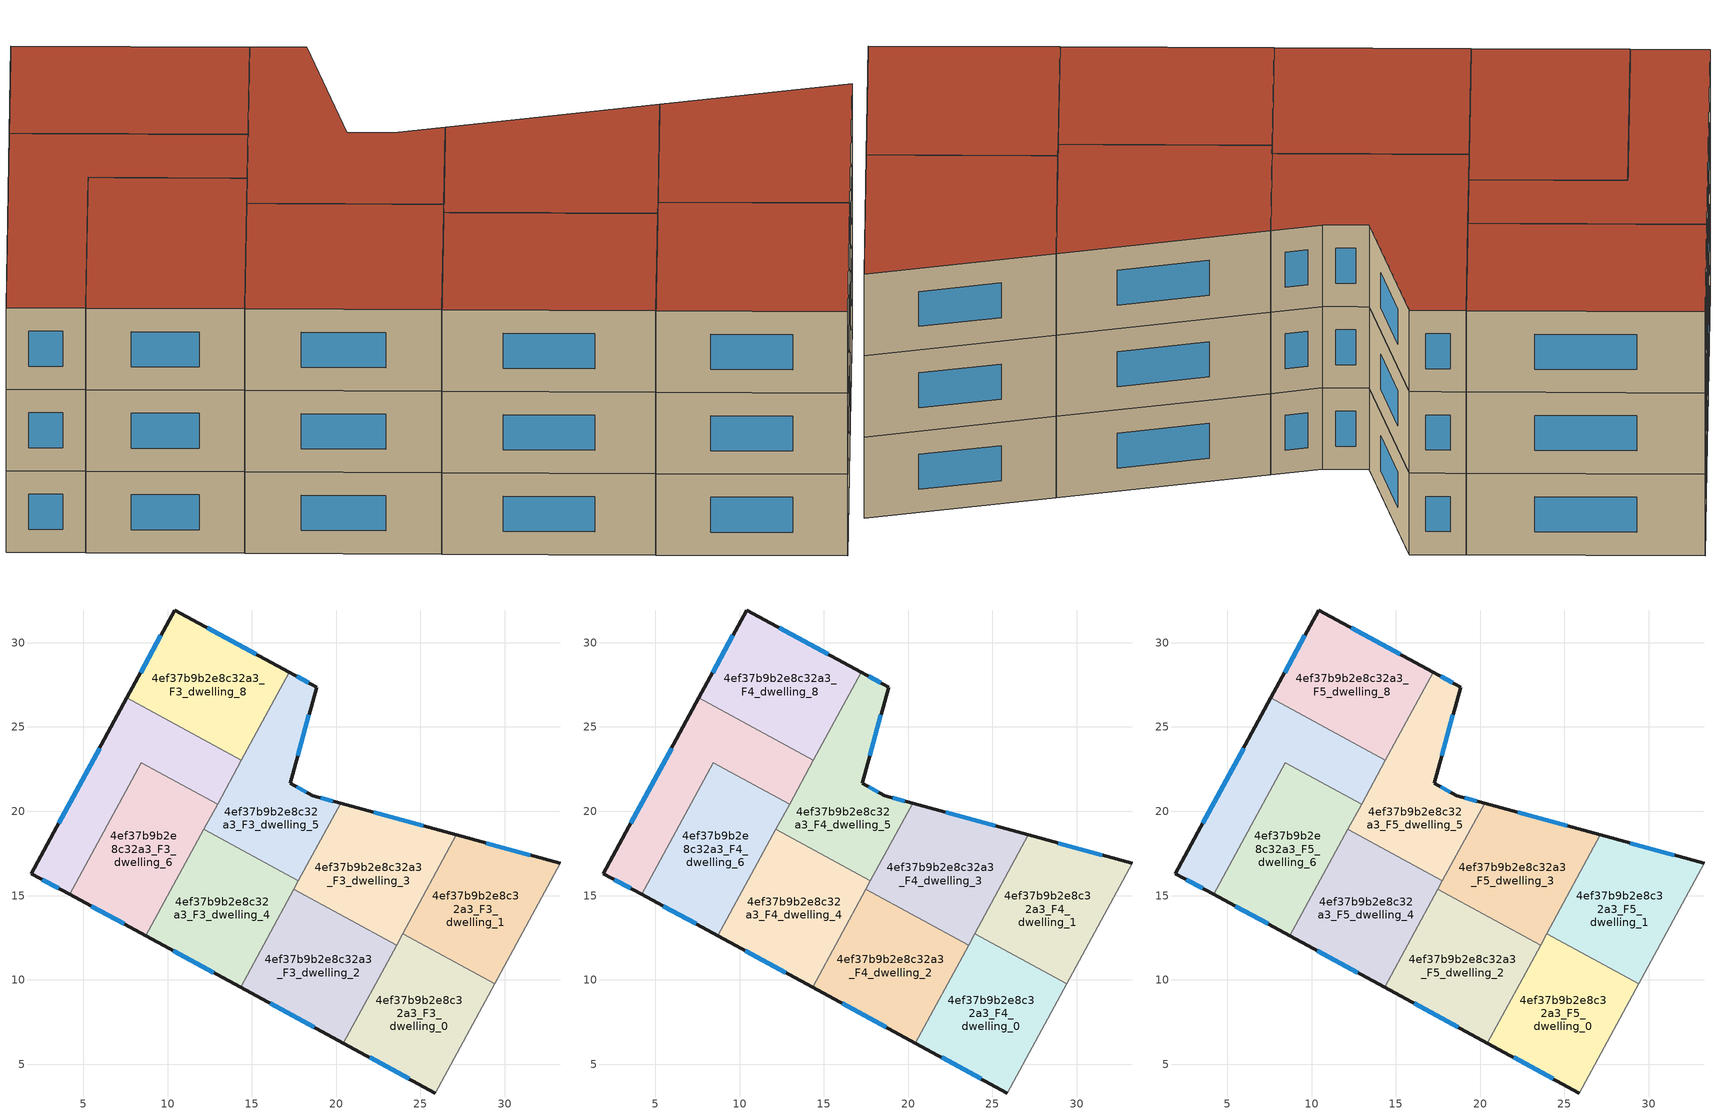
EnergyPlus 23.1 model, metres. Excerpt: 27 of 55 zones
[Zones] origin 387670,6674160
4ef37b9b2e8c32a3_F3_dwelling_0
 floor to 4ef37b9b2e8c32a3_F2_dwelling_0 (EU_floor_Construction): 29.41,9.78 25.88,3.3 20.43,6.26 23.95,12.75 z9
 wall outside (EU_wall_Construction): 20.43,6.26 25.88,3.3 z9:12
 wall to 4ef37b9b2e8c32a3_F3_dwelling_1 (EU_wall_Construction): 29.41,9.78 23.95,12.75 z9:12
 wall adiabatic (EU_wall_Construction): 25.88,3.3 29.41,9.78 z9:12
 wall to 4ef37b9b2e8c32a3_F3_dwelling_2 (EU_wall_Construction): 23.59,12.07 20.43,6.26 z9:12
 wall to 4ef37b9b2e8c32a3_F3_dwelling_3 (EU_wall_Construction): 23.95,12.75 23.59,12.07 z9:12
 window (EU_Window_Construction): 21.99,5.41 24.33,4.14 z9.86:11.14
4ef37b9b2e8c32a3_F3_dwelling_1
 floor to 4ef37b9b2e8c32a3_F2_dwelling_1 (EU_floor_Construction): 33.28,16.91 29.41,9.78 23.95,12.75 27.13,18.6 z9
 wall outside (EU_wall_Construction): 33.28,16.91 27.13,18.6 z9:12
 wall adiabatic (EU_wall_Construction): 29.41,9.78 33.28,16.91 z9:12
 wall to 4ef37b9b2e8c32a3_F3_dwelling_3 (EU_wall_Construction): 27.13,18.6 23.95,12.75 z9:12
 window (EU_Window_Construction): 31.52,17.39 28.89,18.11 z9.86:11.14
4ef37b9b2e8c32a3_F3_dwelling_2
 floor to 4ef37b9b2e8c32a3_F2_dwelling_2 (EU_floor_Construction): 23.59,12.07 20.43,6.26 14.34,9.57 17.49,15.38 z9
 wall outside (EU_wall_Construction): 14.34,9.57 20.43,6.26 z9:12
 wall to 4ef37b9b2e8c32a3_F3_dwelling_3 (EU_wall_Construction): 23.59,12.07 17.49,15.38 z9:12
 wall to 4ef37b9b2e8c32a3_F3_dwelling_4 (EU_wall_Construction): 17.49,15.38 14.34,9.57 z9:12
 window (EU_Window_Construction): 16.08,8.62 18.69,7.21 z9.86:11.14
4ef37b9b2e8c32a3_F3_dwelling_3
 floor to 4ef37b9b2e8c32a3_F2_dwelling_3 (EU_floor_Construction): 27.13,18.6 23.59,12.07 17.49,15.38 20.27,20.48 z9
 wall outside (EU_wall_Construction): 27.13,18.6 20.27,20.48 z9:12
 wall to 4ef37b9b2e8c32a3_F3_dwelling_5 (EU_wall_Construction): 20.27,20.48 17.76,15.87 z9:12
 wall to 4ef37b9b2e8c32a3_F3_dwelling_4 (EU_wall_Construction): 17.76,15.87 17.5,15.38 z9:12
 window (EU_Window_Construction): 25.17,19.13 22.23,19.94 z9.86:11.14
4ef37b9b2e8c32a3_F3_dwelling_4
 floor to 4ef37b9b2e8c32a3_F2_dwelling_4 (EU_floor_Construction): 17.76,15.87 14.34,9.57 8.72,12.62 12.15,18.92 z9
 wall outside (EU_wall_Construction): 8.72,12.62 14.34,9.57 z9:12
 wall to 4ef37b9b2e8c32a3_F3_dwelling_5 (EU_wall_Construction): 17.76,15.87 12.15,18.92 z9:12
 wall to 4ef37b9b2e8c32a3_F3_dwelling_6 (EU_wall_Construction): 12.15,18.92 8.72,12.62 z9:12
 window (EU_Window_Construction): 10.33,11.75 12.73,10.44 z9.86:11.14
4ef37b9b2e8c32a3_F3_dwelling_5
 floor to 4ef37b9b2e8c32a3_F2_dwelling_5 (EU_floor_Construction): 18.84,27.37 17.27,21.66 18.6,20.93 20.27,20.48 17.76,15.87 12.15,18.92 17.21,28.25 z9
 wall outside (EU_wall_Construction): 20.27,20.48 18.6,20.93 17.27,21.66 18.84,27.37 17.21,28.25 z9:12
 wall to 4ef37b9b2e8c32a3_F3_dwelling_8 (EU_wall_Construction): 17.21,28.25 14.38,23.04 z9:12
 wall to 4ef37b9b2e8c32a3_F3_dwelling_7 (EU_wall_Construction): 14.38,23.04 12.97,20.43 z9:12
 wall to 4ef37b9b2e8c32a3_F3_dwelling_6 (EU_wall_Construction): 12.97,20.43 12.15,18.92 z9:12
 window (EU_Window_Construction): 19.79,20.61 19.08,20.8 / 18.37,27.62 17.68,28 / 17.72,23.29 18.39,25.73 / 18.22,21.14 17.65,21.45 z9.86:11.14
4ef37b9b2e8c32a3_F3_dwelling_6
 floor to 4ef37b9b2e8c32a3_F2_dwelling_6 (EU_floor_Construction): 12.97,20.43 8.72,12.62 4.2,15.08 8.44,22.89 z9
 wall outside (EU_wall_Construction): 4.2,15.08 8.72,12.62 z9:12
 wall to 4ef37b9b2e8c32a3_F3_dwelling_7 (EU_wall_Construction): 12.97,20.43 8.44,22.89 4.2,15.08 z9:12
 window (EU_Window_Construction): 5.49,14.38 7.43,13.32 z9.86:11.14
4ef37b9b2e8c32a3_F3_dwelling_7
 floor to 4ef37b9b2e8c32a3_F2_dwelling_7 (EU_floor_Construction): 14.38,23.04 12.97,20.43 8.44,22.89 4.2,15.08 1.93,16.31 7.59,26.73 z9
 wall outside (EU_wall_Construction): 7.59,26.73 1.93,16.31 4.2,15.08 z9:12
 wall to 4ef37b9b2e8c32a3_F3_dwelling_8 (EU_wall_Construction): 14.38,23.04 7.59,26.73 z9:12
 window (EU_Window_Construction): 2.58,15.96 3.55,15.43 / 5.97,23.75 3.55,19.28 z9.86:11.14
4ef37b9b2e8c32a3_F3_dwelling_8
 floor to 4ef37b9b2e8c32a3_F2_dwelling_8 (EU_floor_Construction): 17.21,28.25 14.38,23.04 7.59,26.73 10.42,31.94 z9
 wall outside (EU_wall_Construction): 17.21,28.25 10.42,31.94 7.59,26.73 z9:12
 window (EU_Window_Construction): 9.61,30.45 8.4,28.22 / 15.27,29.3 12.36,30.88 z9.86:11.14
4ef37b9b2e8c32a3_F4_dwelling_0
 floor to 4ef37b9b2e8c32a3_F3_dwelling_0 (EU_floor_Construction): 29.41,9.78 25.88,3.3 20.43,6.26 23.95,12.75 z12
 wall outside (EU_wall_Construction): 20.43,6.26 25.88,3.3 z12:15
 wall to 4ef37b9b2e8c32a3_F4_dwelling_1 (EU_wall_Construction): 29.41,9.78 23.95,12.75 z12:15
 wall adiabatic (EU_wall_Construction): 25.88,3.3 29.41,9.78 z12:15
 wall to 4ef37b9b2e8c32a3_F4_dwelling_2 (EU_wall_Construction): 23.59,12.07 20.43,6.26 z12:15
 wall to 4ef37b9b2e8c32a3_F4_dwelling_3 (EU_wall_Construction): 23.95,12.75 23.59,12.07 z12:15
 window (EU_Window_Construction): 21.99,5.41 24.33,4.14 z12.86:14.14
4ef37b9b2e8c32a3_F4_dwelling_1
 floor to 4ef37b9b2e8c32a3_F3_dwelling_1 (EU_floor_Construction): 33.28,16.91 29.41,9.78 23.95,12.75 27.13,18.6 z12
 wall outside (EU_wall_Construction): 33.28,16.91 27.13,18.6 z12:15
 wall adiabatic (EU_wall_Construction): 29.41,9.78 33.28,16.91 z12:15
 wall to 4ef37b9b2e8c32a3_F4_dwelling_3 (EU_wall_Construction): 27.13,18.6 23.95,12.75 z12:15
 window (EU_Window_Construction): 31.52,17.39 28.89,18.11 z12.86:14.14
4ef37b9b2e8c32a3_F4_dwelling_2
 floor to 4ef37b9b2e8c32a3_F3_dwelling_2 (EU_floor_Construction): 23.59,12.07 20.43,6.26 14.34,9.57 17.49,15.38 z12
 wall outside (EU_wall_Construction): 14.34,9.57 20.43,6.26 z12:15
 wall to 4ef37b9b2e8c32a3_F4_dwelling_3 (EU_wall_Construction): 23.59,12.07 17.49,15.38 z12:15
 wall to 4ef37b9b2e8c32a3_F4_dwelling_4 (EU_wall_Construction): 17.49,15.38 14.34,9.57 z12:15
 window (EU_Window_Construction): 16.08,8.62 18.69,7.21 z12.86:14.14
4ef37b9b2e8c32a3_F4_dwelling_3
 floor to 4ef37b9b2e8c32a3_F3_dwelling_3 (EU_floor_Construction): 27.13,18.6 23.59,12.07 17.49,15.38 20.27,20.48 z12
 wall outside (EU_wall_Construction): 27.13,18.6 20.27,20.48 z12:15
 wall to 4ef37b9b2e8c32a3_F4_dwelling_5 (EU_wall_Construction): 20.27,20.48 17.76,15.87 z12:15
 wall to 4ef37b9b2e8c32a3_F4_dwelling_4 (EU_wall_Construction): 17.76,15.87 17.5,15.38 z12:15
 window (EU_Window_Construction): 25.17,19.13 22.23,19.94 z12.86:14.14
4ef37b9b2e8c32a3_F4_dwelling_4
 floor to 4ef37b9b2e8c32a3_F3_dwelling_4 (EU_floor_Construction): 17.76,15.87 14.34,9.57 8.72,12.62 12.15,18.92 z12
 wall outside (EU_wall_Construction): 8.72,12.62 14.34,9.57 z12:15
 wall to 4ef37b9b2e8c32a3_F4_dwelling_5 (EU_wall_Construction): 17.76,15.87 12.15,18.92 z12:15
 wall to 4ef37b9b2e8c32a3_F4_dwelling_6 (EU_wall_Construction): 12.15,18.92 8.72,12.62 z12:15
 window (EU_Window_Construction): 10.33,11.75 12.73,10.44 z12.86:14.14
4ef37b9b2e8c32a3_F4_dwelling_5
 floor to 4ef37b9b2e8c32a3_F3_dwelling_5 (EU_floor_Construction): 18.84,27.37 17.27,21.66 18.6,20.93 20.27,20.48 17.76,15.87 12.15,18.92 17.21,28.25 z12
 wall outside (EU_wall_Construction): 20.27,20.48 18.6,20.93 17.27,21.66 18.84,27.37 17.21,28.25 z12:15
 wall to 4ef37b9b2e8c32a3_F4_dwelling_8 (EU_wall_Construction): 17.21,28.25 14.38,23.04 z12:15
 wall to 4ef37b9b2e8c32a3_F4_dwelling_7 (EU_wall_Construction): 14.38,23.04 12.97,20.43 z12:15
 wall to 4ef37b9b2e8c32a3_F4_dwelling_6 (EU_wall_Construction): 12.97,20.43 12.15,18.92 z12:15
 window (EU_Window_Construction): 19.79,20.61 19.08,20.8 / 18.37,27.62 17.68,28 / 17.72,23.29 18.39,25.73 / 18.22,21.14 17.65,21.45 z12.86:14.14
4ef37b9b2e8c32a3_F4_dwelling_6
 floor to 4ef37b9b2e8c32a3_F3_dwelling_6 (EU_floor_Construction): 12.97,20.43 8.72,12.62 4.2,15.08 8.44,22.89 z12
 wall outside (EU_wall_Construction): 4.2,15.08 8.72,12.62 z12:15
 wall to 4ef37b9b2e8c32a3_F4_dwelling_7 (EU_wall_Construction): 12.97,20.43 8.44,22.89 4.2,15.08 z12:15
 window (EU_Window_Construction): 5.49,14.38 7.43,13.32 z12.86:14.14
4ef37b9b2e8c32a3_F4_dwelling_7
 floor to 4ef37b9b2e8c32a3_F3_dwelling_7 (EU_floor_Construction): 14.38,23.04 12.97,20.43 8.44,22.89 4.2,15.08 1.93,16.31 7.59,26.73 z12
 wall outside (EU_wall_Construction): 7.59,26.73 1.93,16.31 4.2,15.08 z12:15
 wall to 4ef37b9b2e8c32a3_F4_dwelling_8 (EU_wall_Construction): 14.38,23.04 7.59,26.73 z12:15
 window (EU_Window_Construction): 2.58,15.96 3.55,15.43 / 5.97,23.75 3.55,19.28 z12.86:14.14
4ef37b9b2e8c32a3_F4_dwelling_8
 floor to 4ef37b9b2e8c32a3_F3_dwelling_8 (EU_floor_Construction): 17.21,28.25 14.38,23.04 7.59,26.73 10.42,31.94 z12
 wall outside (EU_wall_Construction): 17.21,28.25 10.42,31.94 7.59,26.73 z12:15
 window (EU_Window_Construction): 9.61,30.45 8.4,28.22 / 15.27,29.3 12.36,30.88 z12.86:14.14
4ef37b9b2e8c32a3_F5_dwelling_0
 floor to 4ef37b9b2e8c32a3_F4_dwelling_0 (EU_floor_Construction): 29.41,9.78 25.88,3.3 20.43,6.26 23.95,12.75 z15
 wall outside (EU_wall_Construction): 20.43,6.26 25.88,3.3 z15:18
 wall to 4ef37b9b2e8c32a3_F5_dwelling_1 (EU_wall_Construction): 29.41,9.78 23.95,12.75 z15:18
 wall adiabatic (EU_wall_Construction): 25.88,3.3 29.41,9.78 z15:18
 wall to 4ef37b9b2e8c32a3_F5_dwelling_2 (EU_wall_Construction): 23.59,12.07 20.43,6.26 z15:18
 wall to 4ef37b9b2e8c32a3_F5_dwelling_3 (EU_wall_Construction): 23.95,12.75 23.59,12.07 z15:18
 window (EU_Window_Construction): 21.99,5.41 24.33,4.14 z15.86:17.14
 roof outside (EU_roof_Construction): 25.88,3.3 29.41,9.78 23.95,12.75 20.43,6.26 z18
4ef37b9b2e8c32a3_F5_dwelling_1
 floor to 4ef37b9b2e8c32a3_F4_dwelling_1 (EU_floor_Construction): 33.28,16.91 29.41,9.78 23.95,12.75 27.13,18.6 z15
 wall outside (EU_wall_Construction): 33.28,16.91 27.13,18.6 z15:18
 wall adiabatic (EU_wall_Construction): 29.41,9.78 33.28,16.91 z15:18
 wall to 4ef37b9b2e8c32a3_F5_dwelling_3 (EU_wall_Construction): 27.13,18.6 23.95,12.75 z15:18
 window (EU_Window_Construction): 31.52,17.39 28.89,18.11 z15.86:17.14
 roof outside (EU_roof_Construction): 29.41,9.78 33.28,16.91 27.13,18.6 23.95,12.75 z18
4ef37b9b2e8c32a3_F5_dwelling_2
 floor to 4ef37b9b2e8c32a3_F4_dwelling_2 (EU_floor_Construction): 23.59,12.07 20.43,6.26 14.34,9.57 17.49,15.38 z15
 wall outside (EU_wall_Construction): 14.34,9.57 20.43,6.26 z15:18
 wall to 4ef37b9b2e8c32a3_F5_dwelling_3 (EU_wall_Construction): 23.59,12.07 17.49,15.38 z15:18
 wall to 4ef37b9b2e8c32a3_F5_dwelling_4 (EU_wall_Construction): 17.49,15.38 14.34,9.57 z15:18
 window (EU_Window_Construction): 16.08,8.62 18.69,7.21 z15.86:17.14
 roof outside (EU_roof_Construction): 20.43,6.26 23.59,12.07 17.49,15.38 14.34,9.57 z18
4ef37b9b2e8c32a3_F5_dwelling_3
 floor to 4ef37b9b2e8c32a3_F4_dwelling_3 (EU_floor_Construction): 27.13,18.6 23.59,12.07 17.49,15.38 20.27,20.48 z15
 wall outside (EU_wall_Construction): 27.13,18.6 20.27,20.48 z15:18
 wall to 4ef37b9b2e8c32a3_F5_dwelling_5 (EU_wall_Construction): 20.27,20.48 17.76,15.87 z15:18
 wall to 4ef37b9b2e8c32a3_F5_dwelling_4 (EU_wall_Construction): 17.76,15.87 17.5,15.38 z15:18
 window (EU_Window_Construction): 25.17,19.13 22.23,19.94 z15.86:17.14
 roof outside (EU_roof_Construction): 23.59,12.07 27.13,18.6 20.27,20.48 17.49,15.38 z18
4ef37b9b2e8c32a3_F5_dwelling_4
 floor to 4ef37b9b2e8c32a3_F4_dwelling_4 (EU_floor_Construction): 17.76,15.87 14.34,9.57 8.72,12.62 12.15,18.92 z15
 wall outside (EU_wall_Construction): 8.72,12.62 14.34,9.57 z15:18
 wall to 4ef37b9b2e8c32a3_F5_dwelling_5 (EU_wall_Construction): 17.76,15.87 12.15,18.92 z15:18
 wall to 4ef37b9b2e8c32a3_F5_dwelling_6 (EU_wall_Construction): 12.15,18.92 8.72,12.62 z15:18
 window (EU_Window_Construction): 10.33,11.75 12.73,10.44 z15.86:17.14
 roof outside (EU_roof_Construction): 14.34,9.57 17.76,15.87 12.15,18.92 8.72,12.62 z18
4ef37b9b2e8c32a3_F5_dwelling_5
 floor to 4ef37b9b2e8c32a3_F4_dwelling_5 (EU_floor_Construction): 18.84,27.37 17.27,21.66 18.6,20.93 20.27,20.48 17.76,15.87 12.15,18.92 17.21,28.25 z15
 wall outside (EU_wall_Construction): 20.27,20.48 18.6,20.93 17.27,21.66 18.84,27.37 17.21,28.25 z15:18
 wall to 4ef37b9b2e8c32a3_F5_dwelling_8 (EU_wall_Construction): 17.21,28.25 14.38,23.04 z15:18
 wall to 4ef37b9b2e8c32a3_F5_dwelling_7 (EU_wall_Construction): 14.38,23.04 12.97,20.43 z15:18
 wall to 4ef37b9b2e8c32a3_F5_dwelling_6 (EU_wall_Construction): 12.97,20.43 12.15,18.92 z15:18
 window (EU_Window_Construction): 19.79,20.61 19.08,20.8 / 18.37,27.62 17.68,28 / 17.72,23.29 18.39,25.73 / 18.22,21.14 17.65,21.45 z15.86:17.14
 roof outside (EU_roof_Construction): 17.76,15.87 20.27,20.48 18.6,20.93 17.27,21.66 18.84,27.37 17.21,28.25 12.15,18.92 z18
4ef37b9b2e8c32a3_F5_dwelling_6
 floor to 4ef37b9b2e8c32a3_F4_dwelling_6 (EU_floor_Construction): 12.97,20.43 8.72,12.62 4.2,15.08 8.44,22.89 z15
 wall outside (EU_wall_Construction): 4.2,15.08 8.72,12.62 z15:18
 wall to 4ef37b9b2e8c32a3_F5_dwelling_7 (EU_wall_Construction): 12.97,20.43 8.44,22.89 4.2,15.08 z15:18
 window (EU_Window_Construction): 5.49,14.38 7.43,13.32 z15.86:17.14
 roof outside (EU_roof_Construction): 8.72,12.62 12.97,20.43 8.44,22.89 4.2,15.08 z18
4ef37b9b2e8c32a3_F5_dwelling_7
 floor to 4ef37b9b2e8c32a3_F4_dwelling_7 (EU_floor_Construction): 14.38,23.04 12.97,20.43 8.44,22.89 4.2,15.08 1.93,16.31 7.59,26.73 z15
 wall outside (EU_wall_Construction): 7.59,26.73 1.93,16.31 4.2,15.08 z15:18
 wall to 4ef37b9b2e8c32a3_F5_dwelling_8 (EU_wall_Construction): 14.38,23.04 7.59,26.73 z15:18
 window (EU_Window_Construction): 2.58,15.96 3.55,15.43 / 5.97,23.75 3.55,19.28 z15.86:17.14
 roof outside (EU_roof_Construction): 12.97,20.43 14.38,23.04 7.59,26.73 1.93,16.31 4.2,15.08 8.44,22.89 z18
4ef37b9b2e8c32a3_F5_dwelling_8
 floor to 4ef37b9b2e8c32a3_F4_dwelling_8 (EU_floor_Construction): 17.21,28.25 14.38,23.04 7.59,26.73 10.42,31.94 z15
 wall outside (EU_wall_Construction): 17.21,28.25 10.42,31.94 7.59,26.73 z15:18
 window (EU_Window_Construction): 9.61,30.45 8.4,28.22 / 15.27,29.3 12.36,30.88 z15.86:17.14
 roof outside (EU_roof_Construction): 14.38,23.04 17.21,28.25 10.42,31.94 7.59,26.73 z18
[Building]
EU S2 Campaign: North Axis=0; Terrain=City; Solar Distribution=FullExterior
[Site:Location]
Helsinki-Vantaa.AP: Latitude=60.317; Longitude=24.963; Time Zone=2; Elevation=54.6
[SizingPeriod:WeatherFileDays]
AnnualSizingPeriod: Begin Month=1; Begin Day of Month=1; End Month=12; End Day of Month=31; Day of Week for Start Day=Monday; Use Weather File Daylight Saving Period=No; Use Weather File Rain and Snow Indicators=No
[MATERIAL]
EU_InternalMass_Material: Roughness=MediumRough; Thickness=0.1; Conductivity=1; Density=1800; Specific Heat=900; Thermal Absorptance=0.9; Solar Absorptance=0.7; Visible Absorptance=0.7
[MATERIAL:NOMASS] Roughness=MediumRough; Thermal Absorptance=0.9; Solar Absorptance=0.7; Visible Absorptance=0.7
Name | Thermal Resistance
EU_wall_NoMass | 5.91765
EU_roof_NoMass | 11.1778
EU_floor_NoMass | 6.2875
[WINDOWMATERIAL:SIMPLEGLAZINGSYSTEM]
EU_Window_SimpleGlazing: UFactor=0.994035; Solar Heat Gain Coefficient=0.7; Visible Transmittance=0.7
[CONSTRUCTION]
EU_wall_Construction: EU_wall_NoMass
EU_roof_Construction: EU_roof_NoMass
EU_floor_Construction: EU_floor_NoMass
EU_Window_Construction: EU_Window_SimpleGlazing
EU_InternalMass_Construction: EU_InternalMass_Material
[ZONE] Type=1; Multiplier=1; Ceiling Height=autocalculate; Floor Area=autocalculate; Part of Total Floor Area=Yes
Name | Volume
4ef37b9b2e8c32a3_F3_dwelling_0; 4ef37b9b2e8c32a3_F4_dwelling_0; 4ef37b9b2e8c32a3_F5_dwelling_0 | 137.49
4ef37b9b2e8c32a3_F3_dwelling_1; 4ef37b9b2e8c32a3_F4_dwelling_1; 4ef37b9b2e8c32a3_F5_dwelling_1 | 137.496
4ef37b9b2e8c32a3_F3_dwelling_2; 4ef37b9b2e8c32a3_F4_dwelling_2; 4ef37b9b2e8c32a3_F5_dwelling_2 | 137.515
4ef37b9b2e8c32a3_F3_dwelling_3; 4ef37b9b2e8c32a3_F4_dwelling_3; 4ef37b9b2e8c32a3_F5_dwelling_3 | 137.491
4ef37b9b2e8c32a3_F3_dwelling_4; 4ef37b9b2e8c32a3_F4_dwelling_4; 4ef37b9b2e8c32a3_F5_dwelling_4 | 137.511
4ef37b9b2e8c32a3_F3_dwelling_5; 4ef37b9b2e8c32a3_F4_dwelling_5; 4ef37b9b2e8c32a3_F5_dwelling_5; 4ef37b9b2e8c32a3_F3_dwelling_6; 4ef37b9b2e8c32a3_F4_dwelling_6; 4ef37b9b2e8c32a3_F5_dwelling_6 | 137.498
4ef37b9b2e8c32a3_F3_dwelling_7; 4ef37b9b2e8c32a3_F4_dwelling_7; 4ef37b9b2e8c32a3_F5_dwelling_7 | 137.492
4ef37b9b2e8c32a3_F3_dwelling_8; 4ef37b9b2e8c32a3_F4_dwelling_8; 4ef37b9b2e8c32a3_F5_dwelling_8 | 137.503
[INTERNALMASS] Construction=EU_InternalMass_Construction
Name | Zone or ZoneList | Surface Area
4ef37b9b2e8c32a3_F3_dwelling_0_EU_InternalMass | 4ef37b9b2e8c32a3_F3_dwelling_0 | 45.8275
4ef37b9b2e8c32a3_F3_dwelling_1_EU_InternalMass | 4ef37b9b2e8c32a3_F3_dwelling_1 | 45.8311
4ef37b9b2e8c32a3_F3_dwelling_2_EU_InternalMass | 4ef37b9b2e8c32a3_F3_dwelling_2 | 45.8352
4ef37b9b2e8c32a3_F3_dwelling_3_EU_InternalMass | 4ef37b9b2e8c32a3_F3_dwelling_3 | 45.8295
4ef37b9b2e8c32a3_F3_dwelling_4_EU_InternalMass | 4ef37b9b2e8c32a3_F3_dwelling_4 | 45.8368
4ef37b9b2e8c32a3_F3_dwelling_5_EU_InternalMass | 4ef37b9b2e8c32a3_F3_dwelling_5 | 45.8331
4ef37b9b2e8c32a3_F3_dwelling_6_EU_InternalMass | 4ef37b9b2e8c32a3_F3_dwelling_6 | 45.8317
4ef37b9b2e8c32a3_F3_dwelling_7_EU_InternalMass | 4ef37b9b2e8c32a3_F3_dwelling_7 | 45.8307
4ef37b9b2e8c32a3_F3_dwelling_8_EU_InternalMass | 4ef37b9b2e8c32a3_F3_dwelling_8 | 45.833
4ef37b9b2e8c32a3_F4_dwelling_0_EU_InternalMass | 4ef37b9b2e8c32a3_F4_dwelling_0 | 45.8275
4ef37b9b2e8c32a3_F4_dwelling_1_EU_InternalMass | 4ef37b9b2e8c32a3_F4_dwelling_1 | 45.8311
4ef37b9b2e8c32a3_F4_dwelling_2_EU_InternalMass | 4ef37b9b2e8c32a3_F4_dwelling_2 | 45.8352
4ef37b9b2e8c32a3_F4_dwelling_3_EU_InternalMass | 4ef37b9b2e8c32a3_F4_dwelling_3 | 45.8295
4ef37b9b2e8c32a3_F4_dwelling_4_EU_InternalMass | 4ef37b9b2e8c32a3_F4_dwelling_4 | 45.8368
4ef37b9b2e8c32a3_F4_dwelling_5_EU_InternalMass | 4ef37b9b2e8c32a3_F4_dwelling_5 | 45.8331
4ef37b9b2e8c32a3_F4_dwelling_6_EU_InternalMass | 4ef37b9b2e8c32a3_F4_dwelling_6 | 45.8317
4ef37b9b2e8c32a3_F4_dwelling_7_EU_InternalMass | 4ef37b9b2e8c32a3_F4_dwelling_7 | 45.8307
4ef37b9b2e8c32a3_F4_dwelling_8_EU_InternalMass | 4ef37b9b2e8c32a3_F4_dwelling_8 | 45.833
4ef37b9b2e8c32a3_F5_dwelling_0_EU_InternalMass | 4ef37b9b2e8c32a3_F5_dwelling_0 | 45.8275
4ef37b9b2e8c32a3_F5_dwelling_1_EU_InternalMass | 4ef37b9b2e8c32a3_F5_dwelling_1 | 45.8311
4ef37b9b2e8c32a3_F5_dwelling_2_EU_InternalMass | 4ef37b9b2e8c32a3_F5_dwelling_2 | 45.8352
4ef37b9b2e8c32a3_F5_dwelling_3_EU_InternalMass | 4ef37b9b2e8c32a3_F5_dwelling_3 | 45.8295
4ef37b9b2e8c32a3_F5_dwelling_4_EU_InternalMass | 4ef37b9b2e8c32a3_F5_dwelling_4 | 45.8368
4ef37b9b2e8c32a3_F5_dwelling_5_EU_InternalMass | 4ef37b9b2e8c32a3_F5_dwelling_5 | 45.8331
4ef37b9b2e8c32a3_F5_dwelling_6_EU_InternalMass | 4ef37b9b2e8c32a3_F5_dwelling_6 | 45.8317
4ef37b9b2e8c32a3_F5_dwelling_7_EU_InternalMass | 4ef37b9b2e8c32a3_F5_dwelling_7 | 45.8307
4ef37b9b2e8c32a3_F5_dwelling_8_EU_InternalMass | 4ef37b9b2e8c32a3_F5_dwelling_8 | 45.833
[OTHEREQUIPMENT] Fuel Type=Electricity; Design Level Calculation Method=Watts/Area; Power per Zone Floor Area=1; Fraction Latent=0; Fraction Radiant=0; Fraction Lost=0; Carbon Dioxide Generation Rate=0; EndUse Subcategory=EU_Step8_InternalGains
Name | Zone or ZoneList or Space or SpaceList | Schedule
EU_Step8_InternalGain_4ef37b9b2e8c32a3_F3_dwelling_0_f000 | 4ef37b9b2e8c32a3_F3_dwelling_0 | EU_Step8_GainSchedule_4ef37b9b2e8c32a3_F3_dwelling_0_f000
EU_Step8_InternalGain_4ef37b9b2e8c32a3_F3_dwelling_1_f000 | 4ef37b9b2e8c32a3_F3_dwelling_1 | EU_Step8_GainSchedule_4ef37b9b2e8c32a3_F3_dwelling_1_f000
EU_Step8_InternalGain_4ef37b9b2e8c32a3_F3_dwelling_2_f000 | 4ef37b9b2e8c32a3_F3_dwelling_2 | EU_Step8_GainSchedule_4ef37b9b2e8c32a3_F3_dwelling_2_f000
EU_Step8_InternalGain_4ef37b9b2e8c32a3_F3_dwelling_3_f000 | 4ef37b9b2e8c32a3_F3_dwelling_3 | EU_Step8_GainSchedule_4ef37b9b2e8c32a3_F3_dwelling_3_f000
EU_Step8_InternalGain_4ef37b9b2e8c32a3_F3_dwelling_4_f000 | 4ef37b9b2e8c32a3_F3_dwelling_4 | EU_Step8_GainSchedule_4ef37b9b2e8c32a3_F3_dwelling_4_f000
EU_Step8_InternalGain_4ef37b9b2e8c32a3_F3_dwelling_5_f000 | 4ef37b9b2e8c32a3_F3_dwelling_5 | EU_Step8_GainSchedule_4ef37b9b2e8c32a3_F3_dwelling_5_f000
EU_Step8_InternalGain_4ef37b9b2e8c32a3_F3_dwelling_6_f000 | 4ef37b9b2e8c32a3_F3_dwelling_6 | EU_Step8_GainSchedule_4ef37b9b2e8c32a3_F3_dwelling_6_f000
EU_Step8_InternalGain_4ef37b9b2e8c32a3_F3_dwelling_7_f000 | 4ef37b9b2e8c32a3_F3_dwelling_7 | EU_Step8_GainSchedule_4ef37b9b2e8c32a3_F3_dwelling_7_f000
EU_Step8_InternalGain_4ef37b9b2e8c32a3_F3_dwelling_8_f000 | 4ef37b9b2e8c32a3_F3_dwelling_8 | EU_Step8_GainSchedule_4ef37b9b2e8c32a3_F3_dwelling_8_f000
EU_Step8_InternalGain_4ef37b9b2e8c32a3_F4_dwelling_0_f000 | 4ef37b9b2e8c32a3_F4_dwelling_0 | EU_Step8_GainSchedule_4ef37b9b2e8c32a3_F4_dwelling_0_f000
EU_Step8_InternalGain_4ef37b9b2e8c32a3_F4_dwelling_1_f000 | 4ef37b9b2e8c32a3_F4_dwelling_1 | EU_Step8_GainSchedule_4ef37b9b2e8c32a3_F4_dwelling_1_f000
EU_Step8_InternalGain_4ef37b9b2e8c32a3_F4_dwelling_2_f000 | 4ef37b9b2e8c32a3_F4_dwelling_2 | EU_Step8_GainSchedule_4ef37b9b2e8c32a3_F4_dwelling_2_f000
EU_Step8_InternalGain_4ef37b9b2e8c32a3_F4_dwelling_3_f000 | 4ef37b9b2e8c32a3_F4_dwelling_3 | EU_Step8_GainSchedule_4ef37b9b2e8c32a3_F4_dwelling_3_f000
EU_Step8_InternalGain_4ef37b9b2e8c32a3_F4_dwelling_4_f000 | 4ef37b9b2e8c32a3_F4_dwelling_4 | EU_Step8_GainSchedule_4ef37b9b2e8c32a3_F4_dwelling_4_f000
EU_Step8_InternalGain_4ef37b9b2e8c32a3_F4_dwelling_5_f000 | 4ef37b9b2e8c32a3_F4_dwelling_5 | EU_Step8_GainSchedule_4ef37b9b2e8c32a3_F4_dwelling_5_f000
EU_Step8_InternalGain_4ef37b9b2e8c32a3_F4_dwelling_6_f000 | 4ef37b9b2e8c32a3_F4_dwelling_6 | EU_Step8_GainSchedule_4ef37b9b2e8c32a3_F4_dwelling_6_f000
EU_Step8_InternalGain_4ef37b9b2e8c32a3_F4_dwelling_7_f000 | 4ef37b9b2e8c32a3_F4_dwelling_7 | EU_Step8_GainSchedule_4ef37b9b2e8c32a3_F4_dwelling_7_f000
EU_Step8_InternalGain_4ef37b9b2e8c32a3_F4_dwelling_8_f000 | 4ef37b9b2e8c32a3_F4_dwelling_8 | EU_Step8_GainSchedule_4ef37b9b2e8c32a3_F4_dwelling_8_f000
EU_Step8_InternalGain_4ef37b9b2e8c32a3_F5_dwelling_0_f000 | 4ef37b9b2e8c32a3_F5_dwelling_0 | EU_Step8_GainSchedule_4ef37b9b2e8c32a3_F5_dwelling_0_f000
EU_Step8_InternalGain_4ef37b9b2e8c32a3_F5_dwelling_1_f000 | 4ef37b9b2e8c32a3_F5_dwelling_1 | EU_Step8_GainSchedule_4ef37b9b2e8c32a3_F5_dwelling_1_f000
EU_Step8_InternalGain_4ef37b9b2e8c32a3_F5_dwelling_2_f000 | 4ef37b9b2e8c32a3_F5_dwelling_2 | EU_Step8_GainSchedule_4ef37b9b2e8c32a3_F5_dwelling_2_f000
EU_Step8_InternalGain_4ef37b9b2e8c32a3_F5_dwelling_3_f000 | 4ef37b9b2e8c32a3_F5_dwelling_3 | EU_Step8_GainSchedule_4ef37b9b2e8c32a3_F5_dwelling_3_f000
EU_Step8_InternalGain_4ef37b9b2e8c32a3_F5_dwelling_4_f000 | 4ef37b9b2e8c32a3_F5_dwelling_4 | EU_Step8_GainSchedule_4ef37b9b2e8c32a3_F5_dwelling_4_f000
EU_Step8_InternalGain_4ef37b9b2e8c32a3_F5_dwelling_5_f000 | 4ef37b9b2e8c32a3_F5_dwelling_5 | EU_Step8_GainSchedule_4ef37b9b2e8c32a3_F5_dwelling_5_f000
EU_Step8_InternalGain_4ef37b9b2e8c32a3_F5_dwelling_6_f000 | 4ef37b9b2e8c32a3_F5_dwelling_6 | EU_Step8_GainSchedule_4ef37b9b2e8c32a3_F5_dwelling_6_f000
EU_Step8_InternalGain_4ef37b9b2e8c32a3_F5_dwelling_7_f000 | 4ef37b9b2e8c32a3_F5_dwelling_7 | EU_Step8_GainSchedule_4ef37b9b2e8c32a3_F5_dwelling_7_f000
EU_Step8_InternalGain_4ef37b9b2e8c32a3_F5_dwelling_8_f000 | 4ef37b9b2e8c32a3_F5_dwelling_8 | EU_Step8_GainSchedule_4ef37b9b2e8c32a3_F5_dwelling_8_f000
[ZONEVENTILATION:DESIGNFLOWRATE] Schedule=EU_AlwaysOn; Design Flow Rate Calculation Method=AirChanges/Hour; Air Changes per Hour=0.596421; Ventilation Type=Natural; Fan Pressure Rise=0; Fan Total Efficiency=1; Constant Term Coefficient=1; Temperature Term Coefficient=0; Velocity Term Coefficient=0; Velocity Squared Term Coefficient=0; Minimum Indoor Temperature=-100; Maximum Indoor Temperature=100; Delta Temperature=-100; Minimum Outdoor Temperature=-100; Maximum Outdoor Temperature=100; Maximum Wind Speed=40
Name | Zone or ZoneList or Space or SpaceList
EU_ConstantAir_4ef37b9b2e8c32a3_F3_dwelling_0 | 4ef37b9b2e8c32a3_F3_dwelling_0
EU_ConstantAir_4ef37b9b2e8c32a3_F3_dwelling_1 | 4ef37b9b2e8c32a3_F3_dwelling_1
EU_ConstantAir_4ef37b9b2e8c32a3_F3_dwelling_2 | 4ef37b9b2e8c32a3_F3_dwelling_2
EU_ConstantAir_4ef37b9b2e8c32a3_F3_dwelling_3 | 4ef37b9b2e8c32a3_F3_dwelling_3
EU_ConstantAir_4ef37b9b2e8c32a3_F3_dwelling_4 | 4ef37b9b2e8c32a3_F3_dwelling_4
EU_ConstantAir_4ef37b9b2e8c32a3_F3_dwelling_5 | 4ef37b9b2e8c32a3_F3_dwelling_5
EU_ConstantAir_4ef37b9b2e8c32a3_F3_dwelling_6 | 4ef37b9b2e8c32a3_F3_dwelling_6
EU_ConstantAir_4ef37b9b2e8c32a3_F3_dwelling_7 | 4ef37b9b2e8c32a3_F3_dwelling_7
EU_ConstantAir_4ef37b9b2e8c32a3_F3_dwelling_8 | 4ef37b9b2e8c32a3_F3_dwelling_8
EU_ConstantAir_4ef37b9b2e8c32a3_F4_dwelling_0 | 4ef37b9b2e8c32a3_F4_dwelling_0
EU_ConstantAir_4ef37b9b2e8c32a3_F4_dwelling_1 | 4ef37b9b2e8c32a3_F4_dwelling_1
EU_ConstantAir_4ef37b9b2e8c32a3_F4_dwelling_2 | 4ef37b9b2e8c32a3_F4_dwelling_2
EU_ConstantAir_4ef37b9b2e8c32a3_F4_dwelling_3 | 4ef37b9b2e8c32a3_F4_dwelling_3
EU_ConstantAir_4ef37b9b2e8c32a3_F4_dwelling_4 | 4ef37b9b2e8c32a3_F4_dwelling_4
EU_ConstantAir_4ef37b9b2e8c32a3_F4_dwelling_5 | 4ef37b9b2e8c32a3_F4_dwelling_5
EU_ConstantAir_4ef37b9b2e8c32a3_F4_dwelling_6 | 4ef37b9b2e8c32a3_F4_dwelling_6
EU_ConstantAir_4ef37b9b2e8c32a3_F4_dwelling_7 | 4ef37b9b2e8c32a3_F4_dwelling_7
EU_ConstantAir_4ef37b9b2e8c32a3_F4_dwelling_8 | 4ef37b9b2e8c32a3_F4_dwelling_8
EU_ConstantAir_4ef37b9b2e8c32a3_F5_dwelling_0 | 4ef37b9b2e8c32a3_F5_dwelling_0
EU_ConstantAir_4ef37b9b2e8c32a3_F5_dwelling_1 | 4ef37b9b2e8c32a3_F5_dwelling_1
EU_ConstantAir_4ef37b9b2e8c32a3_F5_dwelling_2 | 4ef37b9b2e8c32a3_F5_dwelling_2
EU_ConstantAir_4ef37b9b2e8c32a3_F5_dwelling_3 | 4ef37b9b2e8c32a3_F5_dwelling_3
EU_ConstantAir_4ef37b9b2e8c32a3_F5_dwelling_4 | 4ef37b9b2e8c32a3_F5_dwelling_4
EU_ConstantAir_4ef37b9b2e8c32a3_F5_dwelling_5 | 4ef37b9b2e8c32a3_F5_dwelling_5
EU_ConstantAir_4ef37b9b2e8c32a3_F5_dwelling_6 | 4ef37b9b2e8c32a3_F5_dwelling_6
EU_ConstantAir_4ef37b9b2e8c32a3_F5_dwelling_7 | 4ef37b9b2e8c32a3_F5_dwelling_7
EU_ConstantAir_4ef37b9b2e8c32a3_F5_dwelling_8 | 4ef37b9b2e8c32a3_F5_dwelling_8
[HVACTEMPLATE:THERMOSTAT] Constant Heating Setpoint=20; Constant Cooling Setpoint=50
EU_HeatOnly_4ef37b9b2e8c32a3_F0_dwelling_0; EU_HeatOnly_4ef37b9b2e8c32a3_F0_dwelling_1; EU_HeatOnly_4ef37b9b2e8c32a3_F0_dwelling_2; EU_HeatOnly_4ef37b9b2e8c32a3_F0_dwelling_3; EU_HeatOnly_4ef37b9b2e8c32a3_F0_dwelling_4; EU_HeatOnly_4ef37b9b2e8c32a3_F0_dwelling_5; EU_HeatOnly_4ef37b9b2e8c32a3_F0_dwelling_6; EU_HeatOnly_4ef37b9b2e8c32a3_F0_dwelling_7; EU_HeatOnly_4ef37b9b2e8c32a3_F0_dwelling_8; EU_HeatOnly_4ef37b9b2e8c32a3_F0_dwelling_9; EU_HeatOnly_4ef37b9b2e8c32a3_F1_dwelling_0; EU_HeatOnly_4ef37b9b2e8c32a3_F1_dwelling_1; EU_HeatOnly_4ef37b9b2e8c32a3_F1_dwelling_2; EU_HeatOnly_4ef37b9b2e8c32a3_F1_dwelling_3; EU_HeatOnly_4ef37b9b2e8c32a3_F1_dwelling_4; EU_HeatOnly_4ef37b9b2e8c32a3_F1_dwelling_5; EU_HeatOnly_4ef37b9b2e8c32a3_F1_dwelling_6; EU_HeatOnly_4ef37b9b2e8c32a3_F1_dwelling_7; EU_HeatOnly_4ef37b9b2e8c32a3_F1_dwelling_8; EU_HeatOnly_4ef37b9b2e8c32a3_F2_dwelling_0; EU_HeatOnly_4ef37b9b2e8c32a3_F2_dwelling_1; EU_HeatOnly_4ef37b9b2e8c32a3_F2_dwelling_2; EU_HeatOnly_4ef37b9b2e8c32a3_F2_dwelling_3; EU_HeatOnly_4ef37b9b2e8c32a3_F2_dwelling_4; EU_HeatOnly_4ef37b9b2e8c32a3_F2_dwelling_5; EU_HeatOnly_4ef37b9b2e8c32a3_F2_dwelling_6; EU_HeatOnly_4ef37b9b2e8c32a3_F2_dwelling_7; EU_HeatOnly_4ef37b9b2e8c32a3_F2_dwelling_8; EU_HeatOnly_4ef37b9b2e8c32a3_F3_dwelling_0; EU_HeatOnly_4ef37b9b2e8c32a3_F3_dwelling_1; EU_HeatOnly_4ef37b9b2e8c32a3_F3_dwelling_2; EU_HeatOnly_4ef37b9b2e8c32a3_F3_dwelling_3; EU_HeatOnly_4ef37b9b2e8c32a3_F3_dwelling_4; EU_HeatOnly_4ef37b9b2e8c32a3_F3_dwelling_5; EU_HeatOnly_4ef37b9b2e8c32a3_F3_dwelling_6; EU_HeatOnly_4ef37b9b2e8c32a3_F3_dwelling_7; EU_HeatOnly_4ef37b9b2e8c32a3_F3_dwelling_8; EU_HeatOnly_4ef37b9b2e8c32a3_F4_dwelling_0; EU_HeatOnly_4ef37b9b2e8c32a3_F4_dwelling_1; EU_HeatOnly_4ef37b9b2e8c32a3_F4_dwelling_2; EU_HeatOnly_4ef37b9b2e8c32a3_F4_dwelling_3; EU_HeatOnly_4ef37b9b2e8c32a3_F4_dwelling_4; EU_HeatOnly_4ef37b9b2e8c32a3_F4_dwelling_5; EU_HeatOnly_4ef37b9b2e8c32a3_F4_dwelling_6; EU_HeatOnly_4ef37b9b2e8c32a3_F4_dwelling_7; EU_HeatOnly_4ef37b9b2e8c32a3_F4_dwelling_8; EU_HeatOnly_4ef37b9b2e8c32a3_F5_dwelling_0; EU_HeatOnly_4ef37b9b2e8c32a3_F5_dwelling_1; EU_HeatOnly_4ef37b9b2e8c32a3_F5_dwelling_2; EU_HeatOnly_4ef37b9b2e8c32a3_F5_dwelling_3; EU_HeatOnly_4ef37b9b2e8c32a3_F5_dwelling_4; EU_HeatOnly_4ef37b9b2e8c32a3_F5_dwelling_5; EU_HeatOnly_4ef37b9b2e8c32a3_F5_dwelling_6; EU_HeatOnly_4ef37b9b2e8c32a3_F5_dwelling_7; EU_HeatOnly_4ef37b9b2e8c32a3_F5_dwelling_8
[HVACTEMPLATE:ZONE:IDEALLOADSAIRSYSTEM] System Availability Schedule=EU_AlwaysOn; Maximum Heating Supply Air Temperature=50; Minimum Cooling Supply Air Temperature=13; Maximum Heating Supply Air Humidity Ratio=0.0156; Minimum Cooling Supply Air Humidity Ratio=0.0077; Heating Limit=NoLimit; Cooling Limit=NoLimit; Heating Availability Schedule=EU_AlwaysOn; Cooling Availability Schedule=EU_CoolingOff; Dehumidification Control Type=ConstantSensibleHeatRatio; Cooling Sensible Heat Ratio=0.7; Dehumidification Setpoint=60; Humidification Control Type=None; Humidification Setpoint=30; Outdoor Air Method=None; Outdoor Air Flow Rate per Person=0.00944; Outdoor Air Flow Rate per Zone Floor Area=0; Outdoor Air Flow Rate per Zone=0; Demand Controlled Ventilation Type=None; Outdoor Air Economizer Type=NoEconomizer; Heat Recovery Type=None; Sensible Heat Recovery Effectiveness=0.7; Latent Heat Recovery Effectiveness=0.65
Name | Template Thermostat
4ef37b9b2e8c32a3_F3_dwelling_0 | EU_HeatOnly_4ef37b9b2e8c32a3_F3_dwelling_0
4ef37b9b2e8c32a3_F3_dwelling_1 | EU_HeatOnly_4ef37b9b2e8c32a3_F3_dwelling_1
4ef37b9b2e8c32a3_F3_dwelling_2 | EU_HeatOnly_4ef37b9b2e8c32a3_F3_dwelling_2
4ef37b9b2e8c32a3_F3_dwelling_3 | EU_HeatOnly_4ef37b9b2e8c32a3_F3_dwelling_3
4ef37b9b2e8c32a3_F3_dwelling_4 | EU_HeatOnly_4ef37b9b2e8c32a3_F3_dwelling_4
4ef37b9b2e8c32a3_F3_dwelling_5 | EU_HeatOnly_4ef37b9b2e8c32a3_F3_dwelling_5
4ef37b9b2e8c32a3_F3_dwelling_6 | EU_HeatOnly_4ef37b9b2e8c32a3_F3_dwelling_6
4ef37b9b2e8c32a3_F3_dwelling_7 | EU_HeatOnly_4ef37b9b2e8c32a3_F3_dwelling_7
4ef37b9b2e8c32a3_F3_dwelling_8 | EU_HeatOnly_4ef37b9b2e8c32a3_F3_dwelling_8
4ef37b9b2e8c32a3_F4_dwelling_0 | EU_HeatOnly_4ef37b9b2e8c32a3_F4_dwelling_0
4ef37b9b2e8c32a3_F4_dwelling_1 | EU_HeatOnly_4ef37b9b2e8c32a3_F4_dwelling_1
4ef37b9b2e8c32a3_F4_dwelling_2 | EU_HeatOnly_4ef37b9b2e8c32a3_F4_dwelling_2
4ef37b9b2e8c32a3_F4_dwelling_3 | EU_HeatOnly_4ef37b9b2e8c32a3_F4_dwelling_3
4ef37b9b2e8c32a3_F4_dwelling_4 | EU_HeatOnly_4ef37b9b2e8c32a3_F4_dwelling_4
4ef37b9b2e8c32a3_F4_dwelling_5 | EU_HeatOnly_4ef37b9b2e8c32a3_F4_dwelling_5
4ef37b9b2e8c32a3_F4_dwelling_6 | EU_HeatOnly_4ef37b9b2e8c32a3_F4_dwelling_6
4ef37b9b2e8c32a3_F4_dwelling_7 | EU_HeatOnly_4ef37b9b2e8c32a3_F4_dwelling_7
4ef37b9b2e8c32a3_F4_dwelling_8 | EU_HeatOnly_4ef37b9b2e8c32a3_F4_dwelling_8
4ef37b9b2e8c32a3_F5_dwelling_0 | EU_HeatOnly_4ef37b9b2e8c32a3_F5_dwelling_0
4ef37b9b2e8c32a3_F5_dwelling_1 | EU_HeatOnly_4ef37b9b2e8c32a3_F5_dwelling_1
4ef37b9b2e8c32a3_F5_dwelling_2 | EU_HeatOnly_4ef37b9b2e8c32a3_F5_dwelling_2
4ef37b9b2e8c32a3_F5_dwelling_3 | EU_HeatOnly_4ef37b9b2e8c32a3_F5_dwelling_3
4ef37b9b2e8c32a3_F5_dwelling_4 | EU_HeatOnly_4ef37b9b2e8c32a3_F5_dwelling_4
4ef37b9b2e8c32a3_F5_dwelling_5 | EU_HeatOnly_4ef37b9b2e8c32a3_F5_dwelling_5
4ef37b9b2e8c32a3_F5_dwelling_6 | EU_HeatOnly_4ef37b9b2e8c32a3_F5_dwelling_6
4ef37b9b2e8c32a3_F5_dwelling_7 | EU_HeatOnly_4ef37b9b2e8c32a3_F5_dwelling_7
4ef37b9b2e8c32a3_F5_dwelling_8 | EU_HeatOnly_4ef37b9b2e8c32a3_F5_dwelling_8
[SIZING:ZONE] Zone Cooling Design Supply Air Temperature Input Method=SupplyAirTemperature; Zone Cooling Design Supply Air Temperature=13; Zone Heating Design Supply Air Temperature Input Method=SupplyAirTemperature; Zone Heating Design Supply Air Temperature=50; Zone Cooling Design Supply Air Humidity Ratio=0.008; Zone Heating Design Supply Air Humidity Ratio=0.008; Cooling Design Air Flow Method=DesignDay; Cooling Design Air Flow Rate=0; Cooling Minimum Air Flow per Zone Floor Area=0.000762; Cooling Minimum Air Flow=0; Cooling Minimum Air Flow Fraction=0.2; Heating Design Air Flow Method=DesignDay; Heating Design Air Flow Rate=0; Heating Maximum Air Flow per Zone Floor Area=0.002032; Heating Maximum Air Flow=0.141576; Heating Maximum Air Flow Fraction=0.3; Account for Dedicated Outdoor Air System=No; Dedicated Outdoor Air System Control Strategy=NeutralSupplyAir; Dedicated Outdoor Air Low Setpoint Temperature for Design=autosize; Dedicated Outdoor Air High Setpoint Temperature for Design=autosize; Zone Load Sizing Method=Sensible Load Only No Latent Load; Zone Latent Cooling Design Supply Air Humidity Ratio Input Method=HumidityRatioDifference; Zone Cooling Design Supply Air Humidity Ratio Difference=0.005; Zone Latent Heating Design Supply Air Humidity Ratio Input Method=HumidityRatioDifference; Zone Humidification Design Supply Air Humidity Ratio Difference=0.005
4ef37b9b2e8c32a3_F3_dwelling_0; 4ef37b9b2e8c32a3_F3_dwelling_1; 4ef37b9b2e8c32a3_F3_dwelling_2; 4ef37b9b2e8c32a3_F3_dwelling_3; 4ef37b9b2e8c32a3_F3_dwelling_4; 4ef37b9b2e8c32a3_F3_dwelling_5; 4ef37b9b2e8c32a3_F3_dwelling_6; 4ef37b9b2e8c32a3_F3_dwelling_7; 4ef37b9b2e8c32a3_F3_dwelling_8; 4ef37b9b2e8c32a3_F4_dwelling_0; 4ef37b9b2e8c32a3_F4_dwelling_1; 4ef37b9b2e8c32a3_F4_dwelling_2; 4ef37b9b2e8c32a3_F4_dwelling_3; 4ef37b9b2e8c32a3_F4_dwelling_4; 4ef37b9b2e8c32a3_F4_dwelling_5; 4ef37b9b2e8c32a3_F4_dwelling_6; 4ef37b9b2e8c32a3_F4_dwelling_7; 4ef37b9b2e8c32a3_F4_dwelling_8; 4ef37b9b2e8c32a3_F5_dwelling_0; 4ef37b9b2e8c32a3_F5_dwelling_1; 4ef37b9b2e8c32a3_F5_dwelling_2; 4ef37b9b2e8c32a3_F5_dwelling_3; 4ef37b9b2e8c32a3_F5_dwelling_4; 4ef37b9b2e8c32a3_F5_dwelling_5; 4ef37b9b2e8c32a3_F5_dwelling_6; 4ef37b9b2e8c32a3_F5_dwelling_7; 4ef37b9b2e8c32a3_F5_dwelling_8
[SCHEDULE:CONSTANT]
Name | Hourly Value
EU_AlwaysOn | 1
EU_CoolingOff | 0
[SCHEDULE:FILE] Column Number=1; Rows to Skip at Top=0; Number of Hours of Data=8760; Column Separator=Comma; Interpolate to Timestep=No; Minutes per Item=60; Adjust Schedule for Daylight Savings=Yes
Name | File
EU_Step8_GainSchedule_4ef37b9b2e8c32a3_F3_dwelling_0_f000 | ../../schedules/4ef37b9b2e8c32a3/4ef37b9b2e8c32a3_F3_dwelling_0_f000_gain.csv
EU_Step8_GainSchedule_4ef37b9b2e8c32a3_F3_dwelling_1_f000 | ../../schedules/4ef37b9b2e8c32a3/4ef37b9b2e8c32a3_F3_dwelling_1_f000_gain.csv
EU_Step8_GainSchedule_4ef37b9b2e8c32a3_F3_dwelling_2_f000 | ../../schedules/4ef37b9b2e8c32a3/4ef37b9b2e8c32a3_F3_dwelling_2_f000_gain.csv
EU_Step8_GainSchedule_4ef37b9b2e8c32a3_F3_dwelling_3_f000 | ../../schedules/4ef37b9b2e8c32a3/4ef37b9b2e8c32a3_F3_dwelling_3_f000_gain.csv
EU_Step8_GainSchedule_4ef37b9b2e8c32a3_F3_dwelling_4_f000 | ../../schedules/4ef37b9b2e8c32a3/4ef37b9b2e8c32a3_F3_dwelling_4_f000_gain.csv
EU_Step8_GainSchedule_4ef37b9b2e8c32a3_F3_dwelling_5_f000 | ../../schedules/4ef37b9b2e8c32a3/4ef37b9b2e8c32a3_F3_dwelling_5_f000_gain.csv
EU_Step8_GainSchedule_4ef37b9b2e8c32a3_F3_dwelling_6_f000 | ../../schedules/4ef37b9b2e8c32a3/4ef37b9b2e8c32a3_F3_dwelling_6_f000_gain.csv
EU_Step8_GainSchedule_4ef37b9b2e8c32a3_F3_dwelling_7_f000 | ../../schedules/4ef37b9b2e8c32a3/4ef37b9b2e8c32a3_F3_dwelling_7_f000_gain.csv
EU_Step8_GainSchedule_4ef37b9b2e8c32a3_F3_dwelling_8_f000 | ../../schedules/4ef37b9b2e8c32a3/4ef37b9b2e8c32a3_F3_dwelling_8_f000_gain.csv
EU_Step8_GainSchedule_4ef37b9b2e8c32a3_F4_dwelling_0_f000 | ../../schedules/4ef37b9b2e8c32a3/4ef37b9b2e8c32a3_F4_dwelling_0_f000_gain.csv
EU_Step8_GainSchedule_4ef37b9b2e8c32a3_F4_dwelling_1_f000 | ../../schedules/4ef37b9b2e8c32a3/4ef37b9b2e8c32a3_F4_dwelling_1_f000_gain.csv
EU_Step8_GainSchedule_4ef37b9b2e8c32a3_F4_dwelling_2_f000 | ../../schedules/4ef37b9b2e8c32a3/4ef37b9b2e8c32a3_F4_dwelling_2_f000_gain.csv
EU_Step8_GainSchedule_4ef37b9b2e8c32a3_F4_dwelling_3_f000 | ../../schedules/4ef37b9b2e8c32a3/4ef37b9b2e8c32a3_F4_dwelling_3_f000_gain.csv
EU_Step8_GainSchedule_4ef37b9b2e8c32a3_F4_dwelling_4_f000 | ../../schedules/4ef37b9b2e8c32a3/4ef37b9b2e8c32a3_F4_dwelling_4_f000_gain.csv
EU_Step8_GainSchedule_4ef37b9b2e8c32a3_F4_dwelling_5_f000 | ../../schedules/4ef37b9b2e8c32a3/4ef37b9b2e8c32a3_F4_dwelling_5_f000_gain.csv
EU_Step8_GainSchedule_4ef37b9b2e8c32a3_F4_dwelling_6_f000 | ../../schedules/4ef37b9b2e8c32a3/4ef37b9b2e8c32a3_F4_dwelling_6_f000_gain.csv
EU_Step8_GainSchedule_4ef37b9b2e8c32a3_F4_dwelling_7_f000 | ../../schedules/4ef37b9b2e8c32a3/4ef37b9b2e8c32a3_F4_dwelling_7_f000_gain.csv
EU_Step8_GainSchedule_4ef37b9b2e8c32a3_F4_dwelling_8_f000 | ../../schedules/4ef37b9b2e8c32a3/4ef37b9b2e8c32a3_F4_dwelling_8_f000_gain.csv
EU_Step8_GainSchedule_4ef37b9b2e8c32a3_F5_dwelling_0_f000 | ../../schedules/4ef37b9b2e8c32a3/4ef37b9b2e8c32a3_F5_dwelling_0_f000_gain.csv
EU_Step8_GainSchedule_4ef37b9b2e8c32a3_F5_dwelling_1_f000 | ../../schedules/4ef37b9b2e8c32a3/4ef37b9b2e8c32a3_F5_dwelling_1_f000_gain.csv
EU_Step8_GainSchedule_4ef37b9b2e8c32a3_F5_dwelling_2_f000 | ../../schedules/4ef37b9b2e8c32a3/4ef37b9b2e8c32a3_F5_dwelling_2_f000_gain.csv
EU_Step8_GainSchedule_4ef37b9b2e8c32a3_F5_dwelling_3_f000 | ../../schedules/4ef37b9b2e8c32a3/4ef37b9b2e8c32a3_F5_dwelling_3_f000_gain.csv
EU_Step8_GainSchedule_4ef37b9b2e8c32a3_F5_dwelling_4_f000 | ../../schedules/4ef37b9b2e8c32a3/4ef37b9b2e8c32a3_F5_dwelling_4_f000_gain.csv
EU_Step8_GainSchedule_4ef37b9b2e8c32a3_F5_dwelling_5_f000 | ../../schedules/4ef37b9b2e8c32a3/4ef37b9b2e8c32a3_F5_dwelling_5_f000_gain.csv
EU_Step8_GainSchedule_4ef37b9b2e8c32a3_F5_dwelling_6_f000 | ../../schedules/4ef37b9b2e8c32a3/4ef37b9b2e8c32a3_F5_dwelling_6_f000_gain.csv
EU_Step8_GainSchedule_4ef37b9b2e8c32a3_F5_dwelling_7_f000 | ../../schedules/4ef37b9b2e8c32a3/4ef37b9b2e8c32a3_F5_dwelling_7_f000_gain.csv
EU_Step8_GainSchedule_4ef37b9b2e8c32a3_F5_dwelling_8_f000 | ../../schedules/4ef37b9b2e8c32a3/4ef37b9b2e8c32a3_F5_dwelling_8_f000_gain.csv
